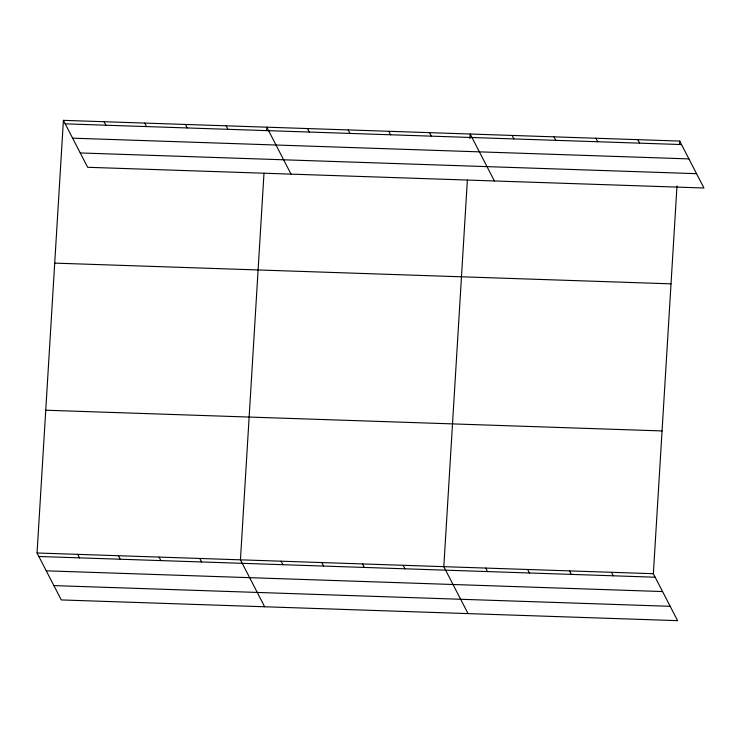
<?xml version="1.0" encoding="UTF-8"?>
<svg xmlns="http://www.w3.org/2000/svg" width="741" height="741" viewBox="0 0 741 741"><rect width="100%" height="100%" fill="white"/><g stroke="black" fill="none" stroke-linecap="round" stroke-linejoin="round"><path stroke-width="1.11" d="M676.987 185.972L653.358 573.71L677.589 620.652L61.281 599.932L37.05 552.99L63.411 120.348L679.719 141.068L703.95 188.01L87.642 167.29L63.411 120.348M263.991 173.237L240.436 559.835L264.657 606.777M266.584 130.638L266.797 127.183L291.028 174.126M467.367 180.072L443.813 566.67L468.043 613.613M469.896 138.623L470.174 134.019L494.404 180.961M679.516 144.514L679.719 141.068M65.217 123.849L681.525 144.56M72.618 138.178L688.926 158.898M80.241 152.952L696.549 173.672M54.714 263.12L671.022 283.84M45.747 410.218L662.056 430.938M37.05 552.99L653.358 573.71M38.856 556.491L655.164 577.211M46.257 570.829L662.565 591.55M53.88 585.603L670.188 606.314M637.816 139.651L639.622 143.152M595.903 138.243L597.709 141.744M553.99 136.835L555.796 140.336M512.087 135.427L513.893 138.928M429.502 132.648L431.308 136.149M388.821 131.287L390.627 134.788M611.445 572.302L613.252 575.803M348.15 129.916L349.956 133.417M569.542 570.894L571.348 574.395M307.469 128.554L309.275 132.046M527.629 569.486L529.435 572.988M485.726 568.078L487.532 571.58M226.116 125.813L227.922 129.314M185.445 124.451L187.251 127.943M403.141 565.3L404.947 568.801M144.764 123.08L146.57 126.581M362.46 563.929L364.266 567.43M104.092 121.709L105.898 125.21M321.789 562.567L323.595 566.068M281.108 561.196L282.914 564.698M199.755 558.464L201.561 561.965M159.083 557.093L160.88 560.594M118.403 555.731L120.209 559.223M77.731 554.361L79.528 557.862"/></g></svg>
